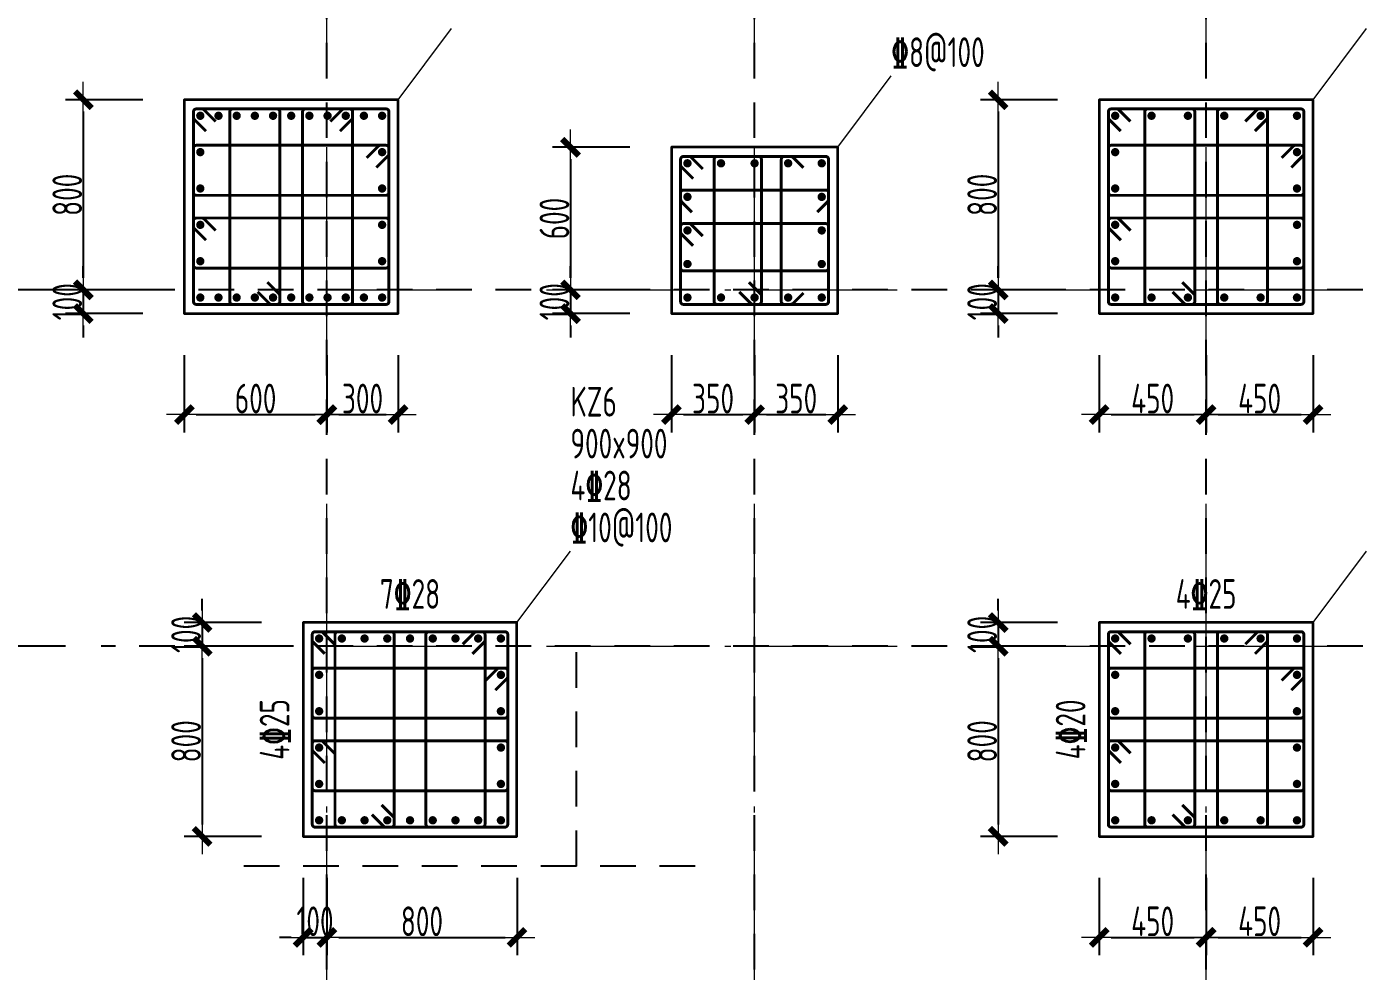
# Model space of a CAD drawing. Header units: millimetres. Extents: x 539196 to 807275, y 431843 to 1156631.
# Drawn here: x 609742 to 621024, y 913724 to 921673 of the extents above; entities that cross this region are included whole.
import ezdxf
from ezdxf.enums import TextEntityAlignment as Align

# ---------------------------------------------------------------- set-up
doc = ezdxf.new("R2010")
doc.units = ezdxf.units.MM
doc.header["$MEASUREMENT"] = 0
for name, pattern in [('DOTE', [2.42, 2, -0.2, 0.02, -0.2]), ('点划线', [1850, 1200, -300, 50, -300]), ('虚线', [500, 300, -200])]:
    doc.linetypes.add(name, pattern=pattern)
doc.layers.add('DOTE', color=1, linetype='DOTE')
for name, color, linetype, lineweight in [('柱原位标注', 7, 'Continuous', 18), ('柱尺寸标注', 3, 'Continuous', 18), ('柱标注引线', 2, 'Continuous', 18), ('柱箍筋', 1, 'Continuous', 25), ('柱纵筋', 1, 'Continuous', 70), ('柱集中标注', 2, 'Continuous', 18), ('砼柱', 2, 'Continuous', 35), ('网格', 9, '点划线', 18), ('轴线标注', 3, 'Continuous', 18)]:
    doc.layers.add(name, color=color, linetype=linetype, lineweight=lineweight)
doc.styles.add('样式 1_yjk_yjk_yjk_yjk', font='yjkeng.shx', dxfattribs={"width": 0.7, "bigfont": 'yjkchn.shx'})
doc.dimstyles.new('盈建科结构_yjk_yjk_yjk_yjk', dxfattribs={"dimscale": 100, "dimtxt": 2.5, "dimasz": 1, "dimexe": 1.5, "dimexo": 0.625, "dimgap": 0.1, "dimtad": 1, "dimdec": 0, "dimrnd": 1, "dimzin": 0, "dimdsep": 46, "dimtxsty": '样式 1_yjk_yjk_yjk_yjk', "dimblk": '_yjkbk', "dimblk1": 'ARCHTICK', "dimblk2": 'ARCHTICK', "dimcen": 0.09, "dimadec": 0, "dimazin": 0, "dimtfac": 1, "dimtdec": 4, "dimtix": 1, "dimtmove": 2, "dimatfit": 3, "dimfxl": 0, "dimtolj": 1, "dimtzin": 0, "dimarcsym": 0})

# ---------------------------------------------------------------- blocks, each defined once
blk = doc.blocks.new('_yjkbk')
blk.add_line((-1, 0), (1.5, 0))
blk.add_lwpolyline([(-0.7, -0.7, 0.5, 0.5, 0), (0.7, 0.7, 0.5, 0.5, 0)], format="xyseb")
blk = doc.blocks.new('*D1314')
at = {"layer": 'Defpoints', "color": 0}
for p in [(612068, 914859), (612268, 914859), (612268, 914009)]:
    blk.add_point(p, dxfattribs=at)
at = {"layer": '柱尺寸标注', "color": 0, "lineweight": -2}
for p, q in [((612068, 914509), (612068, 913859)), ((612268, 914509), (612268, 913859)), ((611968, 914009), (611868, 914009)), ((612068, 914009), (612268, 914009)), ((612368, 914009), (612468, 914009))]:
    blk.add_line(p, q, dxfattribs=at)
at = {"layer": '柱尺寸标注', "color": 0, "lineweight": -2, "xscale": 100, "yscale": 100, "zscale": 100}
blk.add_blockref('_yjkbk', (612068, 914009), dxfattribs=at)
at = {"layer": '柱尺寸标注', "color": 0, "lineweight": -2, "xscale": 100, "yscale": 100, "zscale": 100, "rotation": 180}
blk.add_blockref('_yjkbk', (612268, 914009), dxfattribs=at)
at = {"layer": '柱尺寸标注', "color": 0, "insert": (612168, 914144), "char_height": 250, "attachment_point": 5, "style": '样式 1_yjk_yjk_yjk_yjk'}
blk.add_mtext('\\A1;100', dxfattribs=at)
blk = doc.blocks.new('_ARCHTICK')
at = {"color": 0, "linetype": 'ByBlock', "const_width": 0.15}
blk.add_lwpolyline([(-0.5, -0.5), (0.5, 0.5)], dxfattribs=at)
blk = doc.blocks.new('*D1315')
at = {"layer": 'Defpoints', "color": 0}
for p in [(612268, 914859), (613868, 914859), (613868, 914009)]:
    blk.add_point(p, dxfattribs=at)
at = {"layer": '柱尺寸标注', "color": 0, "lineweight": -2}
for p, q in [((612268, 914509), (612268, 913859)), ((613868, 914509), (613868, 913859)), ((612368, 914009), (613768, 914009))]:
    blk.add_line(p, q, dxfattribs=at)
at = {"layer": '柱尺寸标注', "color": 0, "lineweight": -2, "xscale": 100, "yscale": 100, "zscale": 100, "rotation": 180}
blk.add_blockref('_yjkbk', (612268, 914009), dxfattribs=at)
at = {"layer": '柱尺寸标注', "color": 0, "lineweight": -2, "xscale": 100, "yscale": 100, "zscale": 100}
blk.add_blockref('_yjkbk', (613868, 914009), dxfattribs=at)
at = {"layer": '柱尺寸标注', "color": 0, "insert": (613068, 914144), "char_height": 250, "attachment_point": 5, "style": '样式 1_yjk_yjk_yjk_yjk'}
blk.add_mtext('\\A1;800', dxfattribs=at)
blk = doc.blocks.new('*D1316')
at = {"layer": 'Defpoints', "color": 0}
for p in [(612068, 916659), (611218, 916459), (612068, 916459)]:
    blk.add_point(p, dxfattribs=at)
at = {"layer": '柱尺寸标注', "color": 0, "lineweight": -2}
for p, q in [((611218, 916759), (611218, 916859)), ((611718, 916659), (611068, 916659)), ((611218, 916659), (611218, 916459)), ((611718, 916459), (611068, 916459)), ((611218, 916359), (611218, 916259))]:
    blk.add_line(p, q, dxfattribs=at)
at = {"layer": '柱尺寸标注', "color": 0, "lineweight": -2, "xscale": 100, "yscale": 100, "zscale": 100}
for p, rotation in [((611218, 916659), 270), ((611218, 916459), 90)]:
    blk.add_blockref('_yjkbk', p, dxfattribs=dict(at, rotation=rotation))
at = {"layer": '柱尺寸标注', "color": 0, "insert": (611083, 916559), "char_height": 250, "attachment_point": 5, "rotation": 90, "style": '样式 1_yjk_yjk_yjk_yjk'}
blk.add_mtext('\\A1;100', dxfattribs=at)
blk = doc.blocks.new('*D1317')
at = {"layer": 'Defpoints', "color": 0}
for p in [(612068, 916459), (611218, 914859), (612068, 914859)]:
    blk.add_point(p, dxfattribs=at)
at = {"layer": '柱尺寸标注', "color": 0, "lineweight": -2}
for p, q in [((611718, 916459), (611068, 916459)), ((611218, 916359), (611218, 914959)), ((611718, 914859), (611068, 914859))]:
    blk.add_line(p, q, dxfattribs=at)
at = {"layer": '柱尺寸标注', "color": 0, "lineweight": -2, "xscale": 100, "yscale": 100, "zscale": 100}
for p, rotation in [((611218, 916459), 90), ((611218, 914859), 270)]:
    blk.add_blockref('_yjkbk', p, dxfattribs=dict(at, rotation=rotation))
at = {"layer": '柱尺寸标注', "color": 0, "insert": (611083, 915659), "char_height": 250, "attachment_point": 5, "rotation": 90, "style": '样式 1_yjk_yjk_yjk_yjk'}
blk.add_mtext('\\A1;800', dxfattribs=at)
blk = doc.blocks.new('*D1318')
at = {"layer": 'Defpoints', "color": 0}
for p in [(611068, 919259), (612268, 919259), (612268, 918409)]:
    blk.add_point(p, dxfattribs=at)
at = {"layer": '柱尺寸标注', "color": 0, "lineweight": -2}
for p, q in [((611068, 918909), (611068, 918259)), ((612268, 918909), (612268, 918259)), ((611168, 918409), (612168, 918409))]:
    blk.add_line(p, q, dxfattribs=at)
at = {"layer": '柱尺寸标注', "color": 0, "lineweight": -2, "xscale": 100, "yscale": 100, "zscale": 100, "rotation": 180}
blk.add_blockref('_yjkbk', (611068, 918409), dxfattribs=at)
at = {"layer": '柱尺寸标注', "color": 0, "lineweight": -2, "xscale": 100, "yscale": 100, "zscale": 100}
blk.add_blockref('_yjkbk', (612268, 918409), dxfattribs=at)
at = {"layer": '柱尺寸标注', "color": 0, "insert": (611668, 918544), "char_height": 250, "attachment_point": 5, "style": '样式 1_yjk_yjk_yjk_yjk'}
blk.add_mtext('\\A1;600', dxfattribs=at)
blk = doc.blocks.new('*D1319')
at = {"layer": 'Defpoints', "color": 0}
for p in [(612268, 919259), (612868, 919259), (612868, 918409)]:
    blk.add_point(p, dxfattribs=at)
at = {"layer": '柱尺寸标注', "color": 0, "lineweight": -2}
for p, q in [((612268, 918909), (612268, 918259)), ((612868, 918909), (612868, 918259)), ((612368, 918409), (612768, 918409))]:
    blk.add_line(p, q, dxfattribs=at)
at = {"layer": '柱尺寸标注', "color": 0, "lineweight": -2, "xscale": 100, "yscale": 100, "zscale": 100, "rotation": 180}
blk.add_blockref('_yjkbk', (612268, 918409), dxfattribs=at)
at = {"layer": '柱尺寸标注', "color": 0, "lineweight": -2, "xscale": 100, "yscale": 100, "zscale": 100}
blk.add_blockref('_yjkbk', (612868, 918409), dxfattribs=at)
at = {"layer": '柱尺寸标注', "color": 0, "insert": (612568, 918544), "char_height": 250, "attachment_point": 5, "style": '样式 1_yjk_yjk_yjk_yjk'}
blk.add_mtext('\\A1;300', dxfattribs=at)
blk = doc.blocks.new('*D1320')
at = {"layer": 'Defpoints', "color": 0}
for p in [(611068, 921059), (610218, 919459), (611068, 919459)]:
    blk.add_point(p, dxfattribs=at)
at = {"layer": '柱尺寸标注', "color": 0, "lineweight": -2}
for p, q in [((610718, 921059), (610068, 921059)), ((610218, 920959), (610218, 919559)), ((610718, 919459), (610068, 919459))]:
    blk.add_line(p, q, dxfattribs=at)
at = {"layer": '柱尺寸标注', "color": 0, "lineweight": -2, "xscale": 100, "yscale": 100, "zscale": 100}
for p, rotation in [((610218, 921059), 90), ((610218, 919459), 270)]:
    blk.add_blockref('_yjkbk', p, dxfattribs=dict(at, rotation=rotation))
at = {"layer": '柱尺寸标注', "color": 0, "insert": (610083, 920259), "char_height": 250, "attachment_point": 5, "rotation": 90, "style": '样式 1_yjk_yjk_yjk_yjk'}
blk.add_mtext('\\A1;800', dxfattribs=at)
blk = doc.blocks.new('*D1321')
at = {"layer": 'Defpoints', "color": 0}
for p in [(611068, 919459), (610218, 919259), (611068, 919259)]:
    blk.add_point(p, dxfattribs=at)
at = {"layer": '柱尺寸标注', "color": 0, "lineweight": -2}
for p, q in [((610218, 919559), (610218, 919659)), ((610718, 919459), (610068, 919459)), ((610218, 919459), (610218, 919259)), ((610718, 919259), (610068, 919259)), ((610218, 919159), (610218, 919059))]:
    blk.add_line(p, q, dxfattribs=at)
at = {"layer": '柱尺寸标注', "color": 0, "lineweight": -2, "xscale": 100, "yscale": 100, "zscale": 100}
for p, rotation in [((610218, 919459), 270), ((610218, 919259), 90)]:
    blk.add_blockref('_yjkbk', p, dxfattribs=dict(at, rotation=rotation))
at = {"layer": '柱尺寸标注', "color": 0, "insert": (610083, 919359), "char_height": 250, "attachment_point": 5, "rotation": 90, "style": '样式 1_yjk_yjk_yjk_yjk'}
blk.add_mtext('\\A1;100', dxfattribs=at)
blk = doc.blocks.new('*D1322')
at = {"layer": 'Defpoints', "color": 0}
for p in [(615168, 919259), (615868, 919259), (615868, 918409)]:
    blk.add_point(p, dxfattribs=at)
at = {"layer": '柱尺寸标注', "color": 0, "lineweight": -2}
for p, q in [((615168, 918909), (615168, 918259)), ((615868, 918909), (615868, 918259)), ((615268, 918409), (615768, 918409))]:
    blk.add_line(p, q, dxfattribs=at)
at = {"layer": '柱尺寸标注', "color": 0, "lineweight": -2, "xscale": 100, "yscale": 100, "zscale": 100, "rotation": 180}
blk.add_blockref('_yjkbk', (615168, 918409), dxfattribs=at)
at = {"layer": '柱尺寸标注', "color": 0, "lineweight": -2, "xscale": 100, "yscale": 100, "zscale": 100}
blk.add_blockref('_yjkbk', (615868, 918409), dxfattribs=at)
at = {"layer": '柱尺寸标注', "color": 0, "insert": (615518, 918544), "char_height": 250, "attachment_point": 5, "style": '样式 1_yjk_yjk_yjk_yjk'}
blk.add_mtext('\\A1;350', dxfattribs=at)
blk = doc.blocks.new('*D1323')
at = {"layer": 'Defpoints', "color": 0}
for p in [(615868, 919259), (616568, 919259), (616568, 918409)]:
    blk.add_point(p, dxfattribs=at)
at = {"layer": '柱尺寸标注', "color": 0, "lineweight": -2}
for p, q in [((615868, 918909), (615868, 918259)), ((616568, 918909), (616568, 918259)), ((615968, 918409), (616468, 918409))]:
    blk.add_line(p, q, dxfattribs=at)
at = {"layer": '柱尺寸标注', "color": 0, "lineweight": -2, "xscale": 100, "yscale": 100, "zscale": 100, "rotation": 180}
blk.add_blockref('_yjkbk', (615868, 918409), dxfattribs=at)
at = {"layer": '柱尺寸标注', "color": 0, "lineweight": -2, "xscale": 100, "yscale": 100, "zscale": 100}
blk.add_blockref('_yjkbk', (616568, 918409), dxfattribs=at)
at = {"layer": '柱尺寸标注', "color": 0, "insert": (616218, 918544), "char_height": 250, "attachment_point": 5, "style": '样式 1_yjk_yjk_yjk_yjk'}
blk.add_mtext('\\A1;350', dxfattribs=at)
blk = doc.blocks.new('*D1324')
at = {"layer": 'Defpoints', "color": 0}
for p in [(615168, 920659), (614318, 919459), (615168, 919459)]:
    blk.add_point(p, dxfattribs=at)
at = {"layer": '柱尺寸标注', "color": 0, "lineweight": -2}
for p, q in [((614818, 920659), (614168, 920659)), ((614318, 920559), (614318, 919559)), ((614818, 919459), (614168, 919459))]:
    blk.add_line(p, q, dxfattribs=at)
at = {"layer": '柱尺寸标注', "color": 0, "lineweight": -2, "xscale": 100, "yscale": 100, "zscale": 100}
for p, rotation in [((614318, 920659), 90), ((614318, 919459), 270)]:
    blk.add_blockref('_yjkbk', p, dxfattribs=dict(at, rotation=rotation))
at = {"layer": '柱尺寸标注', "color": 0, "insert": (614183, 920059), "char_height": 250, "attachment_point": 5, "rotation": 90, "style": '样式 1_yjk_yjk_yjk_yjk'}
blk.add_mtext('\\A1;600', dxfattribs=at)
blk = doc.blocks.new('*D1325')
at = {"layer": 'Defpoints', "color": 0}
for p in [(615168, 919459), (614318, 919259), (615168, 919259)]:
    blk.add_point(p, dxfattribs=at)
at = {"layer": '柱尺寸标注', "color": 0, "lineweight": -2}
for p, q in [((614318, 919559), (614318, 919659)), ((614818, 919459), (614168, 919459)), ((614318, 919459), (614318, 919259)), ((614818, 919259), (614168, 919259)), ((614318, 919159), (614318, 919059))]:
    blk.add_line(p, q, dxfattribs=at)
at = {"layer": '柱尺寸标注', "color": 0, "lineweight": -2, "xscale": 100, "yscale": 100, "zscale": 100}
for p, rotation in [((614318, 919459), 270), ((614318, 919259), 90)]:
    blk.add_blockref('_yjkbk', p, dxfattribs=dict(at, rotation=rotation))
at = {"layer": '柱尺寸标注', "color": 0, "insert": (614183, 919359), "char_height": 250, "attachment_point": 5, "rotation": 90, "style": '样式 1_yjk_yjk_yjk_yjk'}
blk.add_mtext('\\A1;100', dxfattribs=at)
blk = doc.blocks.new('*D1334')
at = {"layer": 'Defpoints', "color": 0}
for p in [(618768, 914859), (619668, 914859), (619668, 914009)]:
    blk.add_point(p, dxfattribs=at)
at = {"layer": '柱尺寸标注', "color": 0, "lineweight": -2}
for p, q in [((618768, 914509), (618768, 913859)), ((619668, 914509), (619668, 913859)), ((618868, 914009), (619568, 914009))]:
    blk.add_line(p, q, dxfattribs=at)
at = {"layer": '柱尺寸标注', "color": 0, "lineweight": -2, "xscale": 100, "yscale": 100, "zscale": 100, "rotation": 180}
blk.add_blockref('_yjkbk', (618768, 914009), dxfattribs=at)
at = {"layer": '柱尺寸标注', "color": 0, "lineweight": -2, "xscale": 100, "yscale": 100, "zscale": 100}
blk.add_blockref('_yjkbk', (619668, 914009), dxfattribs=at)
at = {"layer": '柱尺寸标注', "color": 0, "insert": (619218, 914144), "char_height": 250, "attachment_point": 5, "style": '样式 1_yjk_yjk_yjk_yjk'}
blk.add_mtext('\\A1;450', dxfattribs=at)
blk = doc.blocks.new('*D1335')
at = {"layer": 'Defpoints', "color": 0}
for p in [(619668, 914859), (620568, 914859), (620568, 914009)]:
    blk.add_point(p, dxfattribs=at)
at = {"layer": '柱尺寸标注', "color": 0, "lineweight": -2}
for p, q in [((619668, 914509), (619668, 913859)), ((620568, 914509), (620568, 913859)), ((619768, 914009), (620468, 914009))]:
    blk.add_line(p, q, dxfattribs=at)
at = {"layer": '柱尺寸标注', "color": 0, "lineweight": -2, "xscale": 100, "yscale": 100, "zscale": 100, "rotation": 180}
blk.add_blockref('_yjkbk', (619668, 914009), dxfattribs=at)
at = {"layer": '柱尺寸标注', "color": 0, "lineweight": -2, "xscale": 100, "yscale": 100, "zscale": 100}
blk.add_blockref('_yjkbk', (620568, 914009), dxfattribs=at)
at = {"layer": '柱尺寸标注', "color": 0, "insert": (620118, 914144), "char_height": 250, "attachment_point": 5, "style": '样式 1_yjk_yjk_yjk_yjk'}
blk.add_mtext('\\A1;450', dxfattribs=at)
blk = doc.blocks.new('*D1336')
at = {"layer": 'Defpoints', "color": 0}
for p in [(618768, 916659), (617918, 916459), (618768, 916459)]:
    blk.add_point(p, dxfattribs=at)
at = {"layer": '柱尺寸标注', "color": 0, "lineweight": -2}
for p, q in [((617918, 916759), (617918, 916859)), ((618418, 916659), (617768, 916659)), ((617918, 916659), (617918, 916459)), ((618418, 916459), (617768, 916459)), ((617918, 916359), (617918, 916259))]:
    blk.add_line(p, q, dxfattribs=at)
at = {"layer": '柱尺寸标注', "color": 0, "lineweight": -2, "xscale": 100, "yscale": 100, "zscale": 100}
for p, rotation in [((617918, 916659), 270), ((617918, 916459), 90)]:
    blk.add_blockref('_yjkbk', p, dxfattribs=dict(at, rotation=rotation))
at = {"layer": '柱尺寸标注', "color": 0, "insert": (617783, 916559), "char_height": 250, "attachment_point": 5, "rotation": 90, "style": '样式 1_yjk_yjk_yjk_yjk'}
blk.add_mtext('\\A1;100', dxfattribs=at)
blk = doc.blocks.new('*D1337')
at = {"layer": 'Defpoints', "color": 0}
for p in [(618768, 916459), (617918, 914859), (618768, 914859)]:
    blk.add_point(p, dxfattribs=at)
at = {"layer": '柱尺寸标注', "color": 0, "lineweight": -2}
for p, q in [((618418, 916459), (617768, 916459)), ((617918, 916359), (617918, 914959)), ((618418, 914859), (617768, 914859))]:
    blk.add_line(p, q, dxfattribs=at)
at = {"layer": '柱尺寸标注', "color": 0, "lineweight": -2, "xscale": 100, "yscale": 100, "zscale": 100}
for p, rotation in [((617918, 916459), 90), ((617918, 914859), 270)]:
    blk.add_blockref('_yjkbk', p, dxfattribs=dict(at, rotation=rotation))
at = {"layer": '柱尺寸标注', "color": 0, "insert": (617783, 915659), "char_height": 250, "attachment_point": 5, "rotation": 90, "style": '样式 1_yjk_yjk_yjk_yjk'}
blk.add_mtext('\\A1;800', dxfattribs=at)
blk = doc.blocks.new('*D1338')
at = {"layer": 'Defpoints', "color": 0}
for p in [(618768, 919259), (619668, 919259), (619668, 918409)]:
    blk.add_point(p, dxfattribs=at)
at = {"layer": '柱尺寸标注', "color": 0, "lineweight": -2}
for p, q in [((618768, 918909), (618768, 918259)), ((619668, 918909), (619668, 918259)), ((618868, 918409), (619568, 918409))]:
    blk.add_line(p, q, dxfattribs=at)
at = {"layer": '柱尺寸标注', "color": 0, "lineweight": -2, "xscale": 100, "yscale": 100, "zscale": 100, "rotation": 180}
blk.add_blockref('_yjkbk', (618768, 918409), dxfattribs=at)
at = {"layer": '柱尺寸标注', "color": 0, "lineweight": -2, "xscale": 100, "yscale": 100, "zscale": 100}
blk.add_blockref('_yjkbk', (619668, 918409), dxfattribs=at)
at = {"layer": '柱尺寸标注', "color": 0, "insert": (619218, 918544), "char_height": 250, "attachment_point": 5, "style": '样式 1_yjk_yjk_yjk_yjk'}
blk.add_mtext('\\A1;450', dxfattribs=at)
blk = doc.blocks.new('*D1339')
at = {"layer": 'Defpoints', "color": 0}
for p in [(619668, 919259), (620568, 919259), (620568, 918409)]:
    blk.add_point(p, dxfattribs=at)
at = {"layer": '柱尺寸标注', "color": 0, "lineweight": -2}
for p, q in [((619668, 918909), (619668, 918259)), ((620568, 918909), (620568, 918259)), ((619768, 918409), (620468, 918409))]:
    blk.add_line(p, q, dxfattribs=at)
at = {"layer": '柱尺寸标注', "color": 0, "lineweight": -2, "xscale": 100, "yscale": 100, "zscale": 100, "rotation": 180}
blk.add_blockref('_yjkbk', (619668, 918409), dxfattribs=at)
at = {"layer": '柱尺寸标注', "color": 0, "lineweight": -2, "xscale": 100, "yscale": 100, "zscale": 100}
blk.add_blockref('_yjkbk', (620568, 918409), dxfattribs=at)
at = {"layer": '柱尺寸标注', "color": 0, "insert": (620118, 918544), "char_height": 250, "attachment_point": 5, "style": '样式 1_yjk_yjk_yjk_yjk'}
blk.add_mtext('\\A1;450', dxfattribs=at)
blk = doc.blocks.new('*D1340')
at = {"layer": 'Defpoints', "color": 0}
for p in [(618768, 921059), (617918, 919459), (618768, 919459)]:
    blk.add_point(p, dxfattribs=at)
at = {"layer": '柱尺寸标注', "color": 0, "lineweight": -2}
for p, q in [((618418, 921059), (617768, 921059)), ((617918, 920959), (617918, 919559)), ((618418, 919459), (617768, 919459))]:
    blk.add_line(p, q, dxfattribs=at)
at = {"layer": '柱尺寸标注', "color": 0, "lineweight": -2, "xscale": 100, "yscale": 100, "zscale": 100}
for p, rotation in [((617918, 921059), 90), ((617918, 919459), 270)]:
    blk.add_blockref('_yjkbk', p, dxfattribs=dict(at, rotation=rotation))
at = {"layer": '柱尺寸标注', "color": 0, "insert": (617783, 920259), "char_height": 250, "attachment_point": 5, "rotation": 90, "style": '样式 1_yjk_yjk_yjk_yjk'}
blk.add_mtext('\\A1;800', dxfattribs=at)
blk = doc.blocks.new('*D1341')
at = {"layer": 'Defpoints', "color": 0}
for p in [(618768, 919459), (617918, 919259), (618768, 919259)]:
    blk.add_point(p, dxfattribs=at)
at = {"layer": '柱尺寸标注', "color": 0, "lineweight": -2}
for p, q in [((617918, 919559), (617918, 919659)), ((618418, 919459), (617768, 919459)), ((617918, 919459), (617918, 919259)), ((618418, 919259), (617768, 919259)), ((617918, 919159), (617918, 919059))]:
    blk.add_line(p, q, dxfattribs=at)
at = {"layer": '柱尺寸标注', "color": 0, "lineweight": -2, "xscale": 100, "yscale": 100, "zscale": 100}
for p, rotation in [((617918, 919459), 270), ((617918, 919259), 90)]:
    blk.add_blockref('_yjkbk', p, dxfattribs=dict(at, rotation=rotation))
at = {"layer": '柱尺寸标注', "color": 0, "insert": (617783, 919359), "char_height": 250, "attachment_point": 5, "rotation": 90, "style": '样式 1_yjk_yjk_yjk_yjk'}
blk.add_mtext('\\A1;100', dxfattribs=at)
blk = doc.blocks.new('*D1600')
at = {"layer": 'Defpoints', "color": 0}
for p in [(612268, 926059), (609268, 919459), (612268, 919459)]:
    blk.add_point(p, dxfattribs=at)
at = {"layer": '轴线标注', "color": 0, "lineweight": -2}
for p, q in [((610068, 926059), (609118, 926059)), ((609268, 925959), (609268, 919559)), ((610068, 919459), (609118, 919459))]:
    blk.add_line(p, q, dxfattribs=at)
at = {"layer": '轴线标注', "color": 0, "lineweight": -2, "xscale": 100, "yscale": 100, "zscale": 100}
for p, rotation in [((609268, 926059), 90), ((609268, 919459), 270)]:
    blk.add_blockref('_yjkbk', p, dxfattribs=dict(at, rotation=rotation))
at = {"layer": '轴线标注', "color": 0, "insert": (609133, 922759), "char_height": 250, "attachment_point": 5, "rotation": 90, "style": '样式 1_yjk_yjk_yjk_yjk'}
blk.add_mtext('\\A1;6600', dxfattribs=at)
blk = doc.blocks.new('*D1602')
at = {"layer": 'Defpoints', "color": 0}
for p in [(612268, 919459), (609268, 916459), (612268, 916459)]:
    blk.add_point(p, dxfattribs=at)
at = {"layer": '轴线标注', "color": 0, "lineweight": -2}
for p, q in [((610068, 919459), (609118, 919459)), ((609268, 919359), (609268, 916559)), ((610068, 916459), (609118, 916459))]:
    blk.add_line(p, q, dxfattribs=at)
at = {"layer": '轴线标注', "color": 0, "lineweight": -2, "xscale": 100, "yscale": 100, "zscale": 100}
for p, rotation in [((609268, 919459), 90), ((609268, 916459), 270)]:
    blk.add_blockref('_yjkbk', p, dxfattribs=dict(at, rotation=rotation))
at = {"layer": '轴线标注', "color": 0, "insert": (609133, 917959), "char_height": 250, "attachment_point": 5, "rotation": 90, "style": '样式 1_yjk_yjk_yjk_yjk'}
blk.add_mtext('\\A1;3000', dxfattribs=at)
blk = doc.blocks.new('*D1604')
at = {"layer": 'Defpoints', "color": 0}
for p in [(612268, 916459), (609268, 909859), (612268, 909859)]:
    blk.add_point(p, dxfattribs=at)
at = {"layer": '轴线标注', "color": 0, "lineweight": -2}
for p, q in [((610068, 916459), (609118, 916459)), ((609268, 916359), (609268, 909959)), ((610068, 909859), (609118, 909859))]:
    blk.add_line(p, q, dxfattribs=at)
at = {"layer": '轴线标注', "color": 0, "lineweight": -2, "xscale": 100, "yscale": 100, "zscale": 100}
for p, rotation in [((609268, 916459), 90), ((609268, 909859), 270)]:
    blk.add_blockref('_yjkbk', p, dxfattribs=dict(at, rotation=rotation))
at = {"layer": '轴线标注', "color": 0, "insert": (609133, 913159), "char_height": 250, "attachment_point": 5, "rotation": 90, "style": '样式 1_yjk_yjk_yjk_yjk'}
blk.add_mtext('\\A1;6600', dxfattribs=at)
blk = doc.blocks.new('jzzw')
at = {"layer": 'DOTE', "color": 1, "linetype": '虚线'}
for p, q in [((913786, 872027), (913786, 890469)), ((913786, 872027), (913786, 890469)), ((917386, 872027), (917386, 890469)), ((921186, 872027), (921186, 890469)), ((952506, 882749), (911886, 882749)), ((952506, 879749), (911886, 879749)), ((915886, 877899), (915886, 879749)), ((916886, 877899), (912886, 877899))]:
    blk.add_line(p, q, dxfattribs=at)

msp = doc.modelspace()

# ---------------------------------------------------------------- linework, layer by layer
at = {"layer": '柱标注引线'}
for p, q in [((612867.6, 921059.2), (613317.6, 921659.2)), ((620567.6, 921059.2), (621017.6, 921659.2)), ((616567.6, 920659.2), (617017.6, 921259.2)), ((613867.6, 916659.2), (614317.6, 917259.2)), ((620567.6, 916659.2), (621017.6, 917259.2))]:
    msp.add_line(p, q, dxfattribs=at)
at = {"layer": '柱箍筋', "const_width": 25}
for points in [[(611331.6, 920876.5), (611233.4, 920974.8, 0.1989124), (611216.6, 920981.7), (611168.8, 920981.7, 0.4142136), (611145.1, 920958), (611145.1, 919360.5, 0.4142136), (611168.8, 919336.7), (612766.3, 919336.7, 0.4142136), (612790.1, 919360.5), (612790.1, 920958, 0.4142136), (612766.3, 920981.7), (611168.8, 920981.7, 0.4142136), (611145.1, 920958), (611145.1, 920910.2, 0.1989124), (611152, 920893.5), (611250.3, 920795.2)], [(611685.5, 919442), (611783.8, 919343.7, 0.1989124), (611800.6, 919336.7), (611848.3, 919336.7, 0.4142136), (611872.1, 919360.5), (611872.1, 920958, 0.4142136), (611848.3, 920981.7), (611474.8, 920981.7, 0.4142136), (611451.1, 920958), (611451.1, 919360.5, 0.4142136), (611474.8, 919336.7), (611848.3, 919336.7, 0.4142136), (611872.1, 919360.5), (611872.1, 919408.2, 0.1989124), (611865.1, 919425), (611766.9, 919523.3)], [(612297.5, 920876.5), (612395.8, 920974.8, -0.1989124), (612412.6, 920981.7), (612460.3, 920981.7, -0.4142136), (612484.1, 920958), (612484.1, 919360.5, -0.4142136), (612460.3, 919336.7), (612086.8, 919336.7, -0.4142136), (612063.1, 919360.5), (612063.1, 920958, -0.4142136), (612086.8, 920981.7), (612460.3, 920981.7, -0.4142136), (612484.1, 920958), (612484.1, 920910.2, -0.1989124), (612477.1, 920893.5), (612378.9, 920795.2)], [(619031.6, 920876.5), (618933.4, 920974.8, 0.1989124), (618916.6, 920981.7), (618868.8, 920981.7, 0.4142136), (618845.1, 920958), (618845.1, 919360.5, 0.4142136), (618868.8, 919336.7), (620466.3, 919336.7, 0.4142136), (620490.1, 919360.5), (620490.1, 920958, 0.4142136), (620466.3, 920981.7), (618868.8, 920981.7, 0.4142136), (618845.1, 920958), (618845.1, 920910.2, 0.1989124), (618852, 920893.5), (618950.3, 920795.2)], [(619385.5, 919442), (619483.8, 919343.7, 0.1989124), (619500.6, 919336.7), (619548.3, 919336.7, 0.4142136), (619572.1, 919360.5), (619572.1, 920958, 0.4142136), (619548.3, 920981.7), (619174.8, 920981.7, 0.4142136), (619151.1, 920958), (619151.1, 919360.5, 0.4142136), (619174.8, 919336.7), (619548.3, 919336.7, 0.4142136), (619572.1, 919360.5), (619572.1, 919408.2, 0.1989124), (619565.1, 919425), (619466.9, 919523.3)], [(619997.5, 920876.5), (620095.8, 920974.8, -0.1989124), (620112.6, 920981.7), (620160.3, 920981.7, -0.4142136), (620184.1, 920958), (620184.1, 919360.5, -0.4142136), (620160.3, 919336.7), (619786.8, 919336.7, -0.4142136), (619763.1, 919360.5), (619763.1, 920958, -0.4142136), (619786.8, 920981.7), (620160.3, 920981.7, -0.4142136), (620184.1, 920958), (620184.1, 920910.2, -0.1989124), (620177.1, 920893.5), (620078.9, 920795.2)], [(612684.9, 920489.2), (612783.1, 920587.5, 0.1989124), (612790.1, 920604.2), (612790.1, 920652, 0.4142136), (612766.3, 920675.7), (611168.8, 920675.7, 0.4142136), (611145.1, 920652), (611145.1, 920278.5, 0.4142136), (611168.8, 920254.7), (612766.3, 920254.7, 0.4142136), (612790.1, 920278.5), (612790.1, 920652, 0.4142136), (612766.3, 920675.7), (612718.6, 920675.7, 0.1989124), (612701.8, 920668.8), (612603.5, 920570.5)], [(620384.9, 920489.2), (620483.1, 920587.5, 0.1989124), (620490.1, 920604.2), (620490.1, 920652, 0.4142136), (620466.3, 920675.7), (618868.8, 920675.7, 0.4142136), (618845.1, 920652), (618845.1, 920278.5, 0.4142136), (618868.8, 920254.7), (620466.3, 920254.7, 0.4142136), (620490.1, 920278.5), (620490.1, 920652, 0.4142136), (620466.3, 920675.7), (620418.6, 920675.7, 0.1989124), (620401.8, 920668.8), (620303.5, 920570.5)], [(615431.6, 920476.5), (615333.4, 920574.8, 0.1989124), (615316.6, 920581.7), (615268.8, 920581.7, 0.4142136), (615245.1, 920558), (615245.1, 919360.5, 0.4142136), (615268.8, 919336.7), (616466.3, 919336.7, 0.4142136), (616490.1, 919360.5), (616490.1, 920558, 0.4142136), (616466.3, 920581.7), (615268.8, 920581.7, 0.4142136), (615245.1, 920558), (615245.1, 920510.2, 0.1989124), (615252, 920493.5), (615350.3, 920395.2)], [(615738.5, 919442), (615836.8, 919343.7, 0.1989124), (615853.6, 919336.7), (615901.3, 919336.7, 0.4142136), (615925.1, 919360.5), (615925.1, 920558, 0.4142136), (615901.3, 920581.7), (615551.3, 920581.7, 0.4142136), (615527.6, 920558), (615527.6, 919360.5, 0.4142136), (615551.3, 919336.7), (615901.3, 919336.7, 0.4142136), (615925.1, 919360.5), (615925.1, 919408.2, 0.1989124), (615918.1, 919425), (615819.9, 919523.3)], [(616279.1, 919432.1), (616190.7, 919343.7, -0.131362), (616164.1, 919336.7), (616116.3, 919336.7, -0.4142136), (616092.6, 919360.5), (616092.6, 920558, -0.4142136), (616116.3, 920581.7), (616164.1, 920581.7, -0.131362), (616190.7, 920574.8), (616279.1, 920486.4)], [(615340.4, 920112.7), (615252, 920201.1, -0.131362), (615245.1, 920227.7), (615245.1, 920275.5, -0.4142136), (615268.8, 920299.2), (616466.3, 920299.2, -0.4142136), (616490.1, 920275.5), (616490.1, 920227.7, -0.131362), (616483.1, 920201.1), (616394.7, 920112.7)], [(611250.3, 919877.2), (611152, 919975.5, -0.1989124), (611145.1, 919992.2), (611145.1, 920040, -0.4142136), (611168.8, 920063.7), (612766.3, 920063.7, -0.4142136), (612790.1, 920040), (612790.1, 919666.5, -0.4142136), (612766.3, 919642.7), (611168.8, 919642.7, -0.4142136), (611145.1, 919666.5), (611145.1, 920040, -0.4142136), (611168.8, 920063.7), (611216.6, 920063.7, -0.1989124), (611233.4, 920056.8), (611331.6, 919958.5)], [(615350.3, 919830.2), (615252, 919928.5, -0.1989124), (615245.1, 919945.2), (615245.1, 919993, -0.4142136), (615268.8, 920016.7), (616466.3, 920016.7, -0.4142136), (616490.1, 919993), (616490.1, 919643, -0.4142136), (616466.3, 919619.2), (615268.8, 919619.2, -0.4142136), (615245.1, 919643), (615245.1, 919993, -0.4142136), (615268.8, 920016.7), (615316.6, 920016.7, -0.1989124), (615333.4, 920009.8), (615431.6, 919911.5)], [(618950.3, 919877.2), (618852, 919975.5, -0.1989124), (618845.1, 919992.2), (618845.1, 920040, -0.4142136), (618868.8, 920063.7), (620466.3, 920063.7, -0.4142136), (620490.1, 920040), (620490.1, 919666.5, -0.4142136), (620466.3, 919642.7), (618868.8, 919642.7, -0.4142136), (618845.1, 919666.5), (618845.1, 920040, -0.4142136), (618868.8, 920063.7), (618916.6, 920063.7, -0.1989124), (618933.4, 920056.8), (619031.6, 919958.5)], [(612331.6, 916476.5), (612233.4, 916574.8, 0.1989124), (612216.6, 916581.7), (612168.8, 916581.7, 0.4142136), (612145.1, 916558), (612145.1, 914960.5, 0.4142136), (612168.8, 914936.7), (613766.3, 914936.7, 0.4142136), (613790.1, 914960.5), (613790.1, 916558, 0.4142136), (613766.3, 916581.7), (612168.8, 916581.7, 0.4142136), (612145.1, 916558), (612145.1, 916510.2, 0.1989124), (612152, 916493.5), (612250.3, 916395.2)], [(612647.3, 915042), (612745.6, 914943.7, 0.1989124), (612762.4, 914936.7), (612810.1, 914936.7, 0.4142136), (612833.8, 914960.5), (612833.8, 916558, 0.4142136), (612810.1, 916581.7), (612360.1, 916581.7, 0.4142136), (612336.3, 916558), (612336.3, 914960.5, 0.4142136), (612360.1, 914936.7), (612810.1, 914936.7, 0.4142136), (612833.8, 914960.5), (612833.8, 915008.2, 0.1989124), (612826.9, 915025), (612728.6, 915123.3)], [(613412.3, 916476.5), (613510.6, 916574.8, -0.1989124), (613527.4, 916581.7), (613575.1, 916581.7, -0.4142136), (613598.8, 916558), (613598.8, 914960.5, -0.4142136), (613575.1, 914936.7), (613125.1, 914936.7, -0.4142136), (613101.3, 914960.5), (613101.3, 916558, -0.4142136), (613125.1, 916581.7), (613575.1, 916581.7, -0.4142136), (613598.8, 916558), (613598.8, 916510.2, -0.1989124), (613591.9, 916493.5), (613493.6, 916395.2)], [(619031.6, 916476.5), (618933.4, 916574.8, 0.1989124), (618916.6, 916581.7), (618868.8, 916581.7, 0.4142136), (618845.1, 916558), (618845.1, 914960.5, 0.4142136), (618868.8, 914936.7), (620466.3, 914936.7, 0.4142136), (620490.1, 914960.5), (620490.1, 916558, 0.4142136), (620466.3, 916581.7), (618868.8, 916581.7, 0.4142136), (618845.1, 916558), (618845.1, 916510.2, 0.1989124), (618852, 916493.5), (618950.3, 916395.2)], [(619385.5, 915042), (619483.8, 914943.7, 0.1989124), (619500.6, 914936.7), (619548.3, 914936.7, 0.4142136), (619572.1, 914960.5), (619572.1, 916558, 0.4142136), (619548.3, 916581.7), (619174.8, 916581.7, 0.4142136), (619151.1, 916558), (619151.1, 914960.5, 0.4142136), (619174.8, 914936.7), (619548.3, 914936.7, 0.4142136), (619572.1, 914960.5), (619572.1, 915008.2, 0.1989124), (619565.1, 915025), (619466.9, 915123.3)], [(619997.5, 916476.5), (620095.8, 916574.8, -0.1989124), (620112.6, 916581.7), (620160.3, 916581.7, -0.4142136), (620184.1, 916558), (620184.1, 914960.5, -0.4142136), (620160.3, 914936.7), (619786.8, 914936.7, -0.4142136), (619763.1, 914960.5), (619763.1, 916558, -0.4142136), (619786.8, 916581.7), (620160.3, 916581.7, -0.4142136), (620184.1, 916558), (620184.1, 916510.2, -0.1989124), (620177.1, 916493.5), (620078.9, 916395.2)], [(613684.9, 916089.2), (613783.1, 916187.5, 0.1989124), (613790.1, 916204.2), (613790.1, 916252, 0.4142136), (613766.3, 916275.7), (612168.8, 916275.7, 0.4142136), (612145.1, 916252), (612145.1, 915878.5, 0.4142136), (612168.8, 915854.7), (613766.3, 915854.7, 0.4142136), (613790.1, 915878.5), (613790.1, 916252, 0.4142136), (613766.3, 916275.7), (613718.6, 916275.7, 0.1989124), (613701.8, 916268.8), (613603.5, 916170.5)], [(620384.9, 916089.2), (620483.1, 916187.5, 0.1989124), (620490.1, 916204.2), (620490.1, 916252, 0.4142136), (620466.3, 916275.7), (618868.8, 916275.7, 0.4142136), (618845.1, 916252), (618845.1, 915878.5, 0.4142136), (618868.8, 915854.7), (620466.3, 915854.7, 0.4142136), (620490.1, 915878.5), (620490.1, 916252, 0.4142136), (620466.3, 916275.7), (620418.6, 916275.7, 0.1989124), (620401.8, 916268.8), (620303.5, 916170.5)], [(612250.3, 915477.2), (612152, 915575.5, -0.1989124), (612145.1, 915592.2), (612145.1, 915640, -0.4142136), (612168.8, 915663.7), (613766.3, 915663.7, -0.4142136), (613790.1, 915640), (613790.1, 915266.5, -0.4142136), (613766.3, 915242.7), (612168.8, 915242.7, -0.4142136), (612145.1, 915266.5), (612145.1, 915640, -0.4142136), (612168.8, 915663.7), (612216.6, 915663.7, -0.1989124), (612233.4, 915656.8), (612331.6, 915558.5)], [(618950.3, 915477.2), (618852, 915575.5, -0.1989124), (618845.1, 915592.2), (618845.1, 915640, -0.4142136), (618868.8, 915663.7), (620466.3, 915663.7, -0.4142136), (620490.1, 915640), (620490.1, 915266.5, -0.4142136), (620466.3, 915242.7), (618868.8, 915242.7, -0.4142136), (618845.1, 915266.5), (618845.1, 915640, -0.4142136), (618868.8, 915663.7), (618916.6, 915663.7, -0.1989124), (618933.4, 915656.8), (619031.6, 915558.5)]]:
    msp.add_lwpolyline(points, format="xyb", dxfattribs=at)
at = {"layer": '柱纵筋', "const_width": 35}
for points in [[(611220.1, 920924.2, 1), (611185.1, 920924.2, 1)], [(611373.1, 920924.2, 1), (611338.1, 920924.2, 1)], [(611526.1, 920924.2, 1), (611491.1, 920924.2, 1)], [(611679.1, 920924.2, 1), (611644.1, 920924.2, 1)], [(611832.1, 920924.2, 1), (611797.1, 920924.2, 1)], [(611985.1, 920924.2, 1), (611950.1, 920924.2, 1)], [(612138.1, 920924.2, 1), (612103.1, 920924.2, 1)], [(612291.1, 920924.2, 1), (612256.1, 920924.2, 1)], [(612444.1, 920924.2, 1), (612409.1, 920924.2, 1)], [(612597.1, 920924.2, 1), (612562.1, 920924.2, 1)], [(612750.1, 920924.2, 1), (612715.1, 920924.2, 1)], [(618920.1, 920924.2, 1), (618885.1, 920924.2, 1)], [(619226.1, 920924.2, 1), (619191.1, 920924.2, 1)], [(619532.1, 920924.2, 1), (619497.1, 920924.2, 1)], [(619838.1, 920924.2, 1), (619803.1, 920924.2, 1)], [(620144.1, 920924.2, 1), (620109.1, 920924.2, 1)], [(620450.1, 920924.2, 1), (620415.1, 920924.2, 1)], [(611220.1, 920618.2, 1), (611185.1, 920618.2, 1)], [(612750.1, 920618.2, 1), (612715.1, 920618.2, 1)], [(615320.1, 920524.2, 1), (615285.1, 920524.2, 1)], [(615602.6, 920524.2, 1), (615567.6, 920524.2, 1)], [(615885.1, 920524.2, 1), (615850.1, 920524.2, 1)], [(616167.6, 920524.2, 1), (616132.6, 920524.2, 1)], [(616450.1, 920524.2, 1), (616415.1, 920524.2, 1)], [(618920.1, 920618.2, 1), (618885.1, 920618.2, 1)], [(620450.1, 920618.2, 1), (620415.1, 920618.2, 1)], [(611220.1, 920312.2, 1), (611185.1, 920312.2, 1)], [(612750.1, 920312.2, 1), (612715.1, 920312.2, 1)], [(618920.1, 920312.2, 1), (618885.1, 920312.2, 1)], [(620450.1, 920312.2, 1), (620415.1, 920312.2, 1)], [(615320.1, 920241.7, 1), (615285.1, 920241.7, 1)], [(616450.1, 920241.7, 1), (616415.1, 920241.7, 1)], [(611220.1, 920006.2, 1), (611185.1, 920006.2, 1)], [(612750.1, 920006.2, 1), (612715.1, 920006.2, 1)], [(615320.1, 919959.2, 1), (615285.1, 919959.2, 1)], [(616450.1, 919959.2, 1), (616415.1, 919959.2, 1)], [(618920.1, 920006.2, 1), (618885.1, 920006.2, 1)], [(620450.1, 920006.2, 1), (620415.1, 920006.2, 1)], [(611220.1, 919700.2, 1), (611185.1, 919700.2, 1)], [(612750.1, 919700.2, 1), (612715.1, 919700.2, 1)], [(615320.1, 919676.7, 1), (615285.1, 919676.7, 1)], [(616450.1, 919676.7, 1), (616415.1, 919676.7, 1)], [(618920.1, 919700.2, 1), (618885.1, 919700.2, 1)], [(620450.1, 919700.2, 1), (620415.1, 919700.2, 1)], [(611220.1, 919394.2, 1), (611185.1, 919394.2, 1)], [(611373.1, 919394.2, 1), (611338.1, 919394.2, 1)], [(611526.1, 919394.2, 1), (611491.1, 919394.2, 1)], [(611679.1, 919394.2, 1), (611644.1, 919394.2, 1)], [(611832.1, 919394.2, 1), (611797.1, 919394.2, 1)], [(611985.1, 919394.2, 1), (611950.1, 919394.2, 1)], [(612138.1, 919394.2, 1), (612103.1, 919394.2, 1)], [(612291.1, 919394.2, 1), (612256.1, 919394.2, 1)], [(612444.1, 919394.2, 1), (612409.1, 919394.2, 1)], [(612597.1, 919394.2, 1), (612562.1, 919394.2, 1)], [(612750.1, 919394.2, 1), (612715.1, 919394.2, 1)], [(615320.1, 919394.2, 1), (615285.1, 919394.2, 1)], [(615602.6, 919394.2, 1), (615567.6, 919394.2, 1)], [(615885.1, 919394.2, 1), (615850.1, 919394.2, 1)], [(616167.6, 919394.2, 1), (616132.6, 919394.2, 1)], [(616450.1, 919394.2, 1), (616415.1, 919394.2, 1)], [(618920.1, 919394.2, 1), (618885.1, 919394.2, 1)], [(619226.1, 919394.2, 1), (619191.1, 919394.2, 1)], [(619532.1, 919394.2, 1), (619497.1, 919394.2, 1)], [(619838.1, 919394.2, 1), (619803.1, 919394.2, 1)], [(620144.1, 919394.2, 1), (620109.1, 919394.2, 1)], [(620450.1, 919394.2, 1), (620415.1, 919394.2, 1)], [(612220.1, 916524.2, 1), (612185.1, 916524.2, 1)], [(612411.3, 916524.2, 1), (612376.3, 916524.2, 1)], [(612602.6, 916524.2, 1), (612567.6, 916524.2, 1)], [(612793.8, 916524.2, 1), (612758.8, 916524.2, 1)], [(612985.1, 916524.2, 1), (612950.1, 916524.2, 1)], [(613176.3, 916524.2, 1), (613141.3, 916524.2, 1)], [(613367.6, 916524.2, 1), (613332.6, 916524.2, 1)], [(613558.8, 916524.2, 1), (613523.8, 916524.2, 1)], [(613750.1, 916524.2, 1), (613715.1, 916524.2, 1)], [(618920.1, 916524.2, 1), (618885.1, 916524.2, 1)], [(619226.1, 916524.2, 1), (619191.1, 916524.2, 1)], [(619532.1, 916524.2, 1), (619497.1, 916524.2, 1)], [(619838.1, 916524.2, 1), (619803.1, 916524.2, 1)], [(620144.1, 916524.2, 1), (620109.1, 916524.2, 1)], [(620450.1, 916524.2, 1), (620415.1, 916524.2, 1)], [(612220.1, 916218.2, 1), (612185.1, 916218.2, 1)], [(613750.1, 916218.2, 1), (613715.1, 916218.2, 1)], [(618920.1, 916218.2, 1), (618885.1, 916218.2, 1)], [(620450.1, 916218.2, 1), (620415.1, 916218.2, 1)], [(612220.1, 915912.2, 1), (612185.1, 915912.2, 1)], [(613750.1, 915912.2, 1), (613715.1, 915912.2, 1)], [(618920.1, 915912.2, 1), (618885.1, 915912.2, 1)], [(620450.1, 915912.2, 1), (620415.1, 915912.2, 1)], [(612220.1, 915606.2, 1), (612185.1, 915606.2, 1)], [(613750.1, 915606.2, 1), (613715.1, 915606.2, 1)], [(618920.1, 915606.2, 1), (618885.1, 915606.2, 1)], [(620450.1, 915606.2, 1), (620415.1, 915606.2, 1)], [(612220.1, 915300.2, 1), (612185.1, 915300.2, 1)], [(613750.1, 915300.2, 1), (613715.1, 915300.2, 1)], [(618920.1, 915300.2, 1), (618885.1, 915300.2, 1)], [(620450.1, 915300.2, 1), (620415.1, 915300.2, 1)], [(612220.1, 914994.2, 1), (612185.1, 914994.2, 1)], [(612411.3, 914994.2, 1), (612376.3, 914994.2, 1)], [(612602.6, 914994.2, 1), (612567.6, 914994.2, 1)], [(612793.8, 914994.2, 1), (612758.8, 914994.2, 1)], [(612985.1, 914994.2, 1), (612950.1, 914994.2, 1)], [(613176.3, 914994.2, 1), (613141.3, 914994.2, 1)], [(613367.6, 914994.2, 1), (613332.6, 914994.2, 1)], [(613558.8, 914994.2, 1), (613523.8, 914994.2, 1)], [(613750.1, 914994.2, 1), (613715.1, 914994.2, 1)], [(618920.1, 914994.2, 1), (618885.1, 914994.2, 1)], [(619226.1, 914994.2, 1), (619191.1, 914994.2, 1)], [(619532.1, 914994.2, 1), (619497.1, 914994.2, 1)], [(619838.1, 914994.2, 1), (619803.1, 914994.2, 1)], [(620144.1, 914994.2, 1), (620109.1, 914994.2, 1)], [(620450.1, 914994.2, 1), (620415.1, 914994.2, 1)]]:
    msp.add_lwpolyline(points, format="xyb", close=True, dxfattribs=at)
at = {"layer": '砼柱'}
for points in [[(612867.6, 921059.2), (611067.6, 921059.2), (611067.6, 919259.2), (612867.6, 919259.2)], [(620567.6, 921059.2), (618767.6, 921059.2), (618767.6, 919259.2), (620567.6, 919259.2)], [(616567.6, 920659.2), (615167.6, 920659.2), (615167.6, 919259.2), (616567.6, 919259.2)], [(613867.6, 916659.2), (612067.6, 916659.2), (612067.6, 914859.2), (613867.6, 914859.2)], [(620567.6, 916659.2), (618767.6, 916659.2), (618767.6, 914859.2), (620567.6, 914859.2)]]:
    msp.add_lwpolyline(points, close=True, dxfattribs=at)
at = {"layer": '网格'}
for p, q in [((612267.6, 919459.2), (612267.6, 926059.2)), ((615867.6, 919459.2), (615867.6, 926059.2)), ((619667.6, 919459.2), (619667.6, 926059.2)), ((612267.6, 916459.2), (612267.6, 919459.2)), ((612267.6, 919459.2), (615867.6, 919459.2)), ((615867.6, 916459.2), (615867.6, 919459.2)), ((615867.6, 919459.2), (619667.6, 919459.2)), ((619667.6, 916459.2), (619667.6, 919459.2)), ((619667.6, 919459.2), (623467.6, 919459.2)), ((612267.6, 909859.2), (612267.6, 916459.2)), ((612267.6, 916459.2), (615867.6, 916459.2)), ((615867.6, 909859.2), (615867.6, 916459.2)), ((615867.6, 916459.2), (619667.6, 916459.2)), ((619667.6, 909859.2), (619667.6, 916459.2)), ((619667.6, 916459.2), (623467.6, 916459.2))]:
    msp.add_line(p, q, dxfattribs=at)

# ---------------------------------------------------------------- block references
msp.add_blockref('jzzw', (-301518.2, 36710.3))

# ---------------------------------------------------------------- texts
at = {"layer": '柱原位标注', "linetype": 'Continuous', "style": '样式 1_yjk_yjk_yjk_yjk', "width": 0.7}
for s, p in [('7\x8428', (612967.6, 916699.2)), ('4\x8425', (619667.6, 916699.2))]:
    msp.add_text(s, height=250, dxfattribs=at).set_placement(p, align=Align.BOTTOM_CENTER)
for s, p in [('4\x8425', (612027.6, 915759.2)), ('4\x8420', (618727.6, 915759.2))]:
    msp.add_text(s, height=250, rotation=90, dxfattribs=at).set_placement(p, align=Align.BOTTOM_CENTER)
at = {"layer": '柱集中标注', "linetype": 'Continuous', "style": '样式 1_yjk_yjk_yjk_yjk', "width": 0.7}
for s, p in [('\x848@100', (617017.6, 921259.2)), ('KZ6', (614317.6, 918317.5)), ('900x900', (614317.6, 917964.7)), ('4\x8428', (614317.6, 917612)), ('\x8410@100', (614317.6, 917259.2))]:
    msp.add_text(s, height=250, dxfattribs=at).set_placement(p, align=Align.BOTTOM_LEFT)

# ---------------------------------------------------------------- dimensions: what is measured, and where the dimension line sits
at = {"layer": '柱尺寸标注'}
for p1, p2, picture, middle in [((611067.6, 921059.2), (611067.6, 919459.2), '*D1320', (610082.6, 920259.2)), ((618767.6, 921059.2), (618767.6, 919459.2), '*D1340', (617782.6, 920259.2)), ((615167.6, 920659.2), (615167.6, 919459.2), '*D1324', (614182.6, 920059.2)), ((611067.6, 919459.2), (611067.6, 919259.2), '*D1321', (610082.6, 919359.2)), ((615167.6, 919459.2), (615167.6, 919259.2), '*D1325', (614182.6, 919359.2)), ((618767.6, 919459.2), (618767.6, 919259.2), '*D1341', (617782.6, 919359.2)), ((611067.6, 919259.2), (612267.6, 919259.2), '*D1318', (611667.6, 918544.2)), ((612267.6, 919259.2), (612867.6, 919259.2), '*D1319', (612567.6, 918544.2)), ((615167.6, 919259.2), (615867.6, 919259.2), '*D1322', (615517.6, 918544.2)), ((615867.6, 919259.2), (616567.6, 919259.2), '*D1323', (616217.6, 918544.2)), ((618767.6, 919259.2), (619667.6, 919259.2), '*D1338', (619217.6, 918544.2)), ((619667.6, 919259.2), (620567.6, 919259.2), '*D1339', (620117.6, 918544.2)), ((612067.6, 916659.2), (612067.6, 916459.2), '*D1316', (611082.6, 916559.2)), ((618767.6, 916659.2), (618767.6, 916459.2), '*D1336', (617782.6, 916559.2)), ((612067.6, 916459.2), (612067.6, 914859.2), '*D1317', (611082.6, 915659.2)), ((618767.6, 916459.2), (618767.6, 914859.2), '*D1337', (617782.6, 915659.2)), ((612067.6, 914859.2), (612267.6, 914859.2), '*D1314', (612167.6, 914144.2)), ((612267.6, 914859.2), (613867.6, 914859.2), '*D1315', (613067.6, 914144.2)), ((618767.6, 914859.2), (619667.6, 914859.2), '*D1334', (619217.6, 914144.2)), ((619667.6, 914859.2), (620567.6, 914859.2), '*D1335', (620117.6, 914144.2))]:
    dim = msp.add_aligned_dim(p1=p1, p2=p2, distance=-850, dimstyle='盈建科结构_yjk_yjk_yjk_yjk', override={"dimscale": 100, "dimtxt": 2.5, "dimasz": 1, "dimexe": 1.5, "dimexo": 3.5, "dimgap": 0.1, "dimtad": 1, "dimlfac": 0.5, "dimrnd": 5, "dimdle": 0, "dimfxlon": 0}, dxfattribs=at)
    dim.commit()
    dim.dimension.update_dxf_attribs({"geometry": picture, "text_midpoint": middle})
at = {"layer": '轴线标注'}
for p1, p2, picture, middle in [((612267.6, 926059.2), (612267.6, 919459.2), '*D1600', (609132.6, 922759.2)), ((612267.6, 919459.2), (612267.6, 916459.2), '*D1602', (609132.6, 917959.2)), ((612267.6, 916459.2), (612267.6, 909859.2), '*D1604', (609132.6, 913159.2))]:
    dim = msp.add_aligned_dim(p1=p1, p2=p2, distance=-3000, dimstyle='盈建科结构_yjk_yjk_yjk_yjk', override={"dimscale": 100, "dimtxt": 2.5, "dimasz": 1, "dimexe": 1.5, "dimexo": 22, "dimgap": 0.1, "dimtad": 1, "dimlfac": 1, "dimrnd": 5, "dimdle": 0, "dimfxlon": 0}, dxfattribs=at)
    dim.commit()
    dim.dimension.update_dxf_attribs({"geometry": picture, "text_midpoint": middle})

doc.saveas('drawing.dxf')
